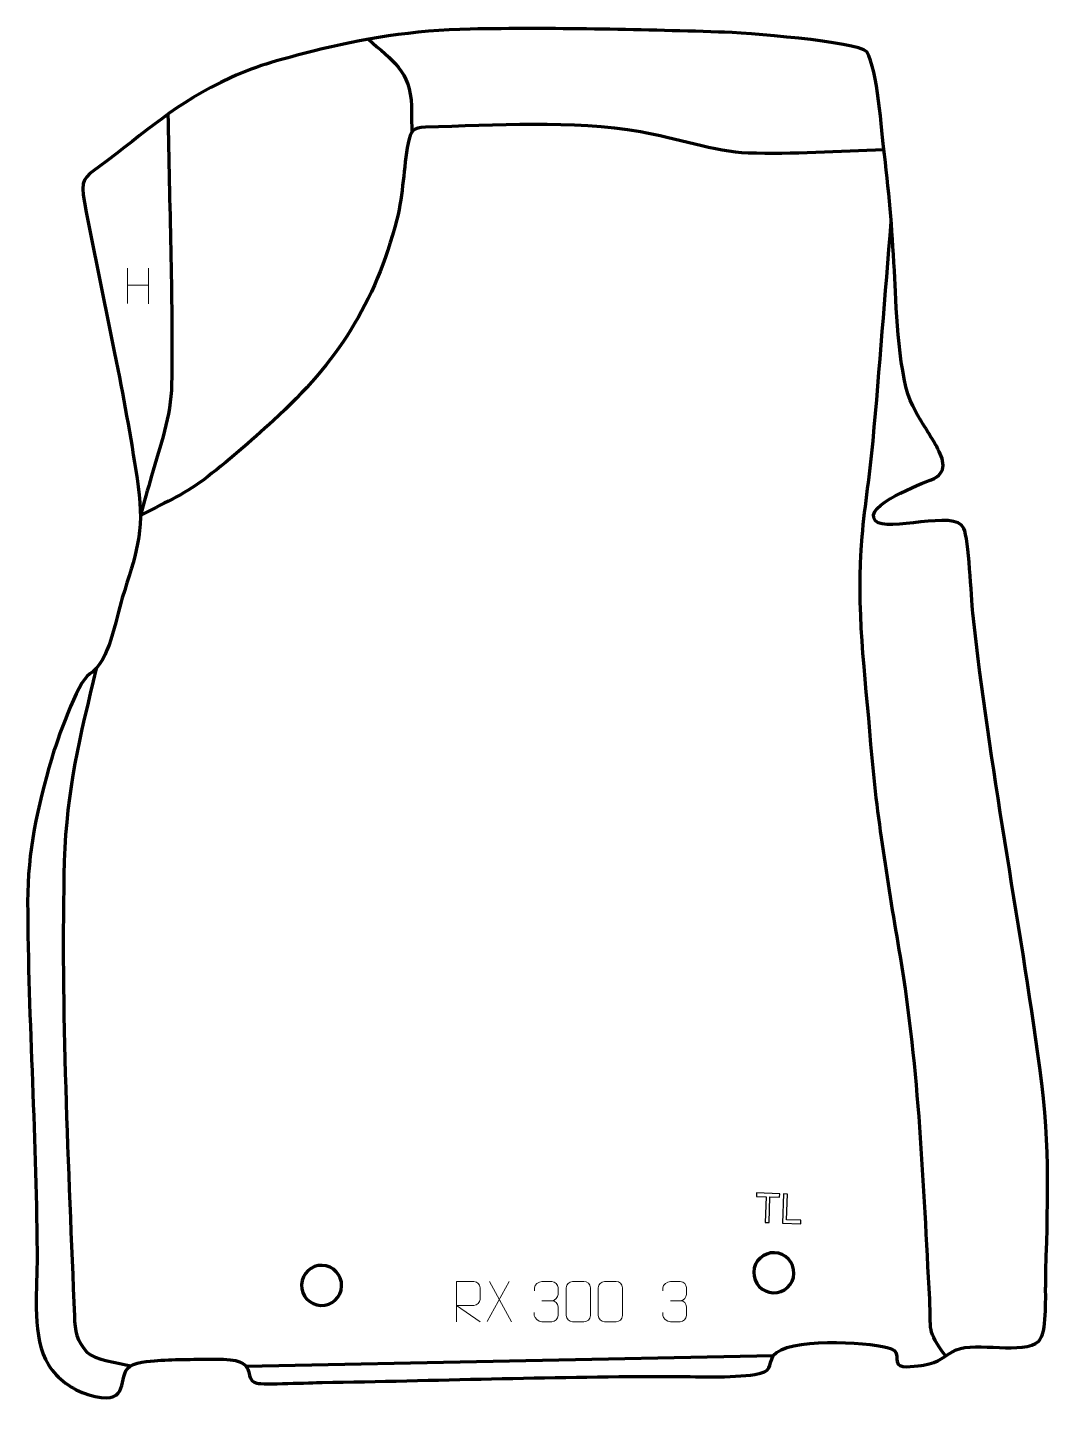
# Model space of a CAD drawing. Header units: millimetres. Extents: x -598 to 40, y 56 to 916.
import ezdxf

# ---------------------------------------------------------------- set-up
doc = ezdxf.new("R2010")
doc.units = ezdxf.units.MM
doc.header["$MEASUREMENT"] = 0
doc.layers.add('layer 2', color=7, linetype='Continuous')
doc.layers.add('layer 3', color=7, linetype='Continuous')

msp = doc.modelspace()

# ---------------------------------------------------------------- linework, layer by layer
at = {"layer": 'layer 2', "color": 142, "lineweight": 158}
for points, knots in [([(-385.4392, 908.5697), (-370.6919, 895.6135), (-359.1279, 888.3819), (-358.6369, 866.9902), (-358.6369, 866.9902), (-358.5116, 861.531), (-358.5065, 856.0687), (-358.3784, 850.601)], [0, 0, 0, 0, 0.33333333, 0.33333333, 0.33333333, 0.33333333, 1, 1, 1, 1]), ([(-510.2461, 861.9002), (-509.4956, 805.9908), (-507.1678, 749.2537), (-508.0253, 693.4367), (-508.0253, 693.4367), (-508.3296, 673.6296), (-515.2432, 655.4351), (-520.5514, 636.6151), (-520.5514, 636.6151), (-522.8496, 628.3788), (-525.1472, 620.1424), (-527.4463, 611.9063)], [0, 0, 0, 0, 0.25, 0.25, 0.25, 0.25, 0.5, 0.5, 0.5, 0.5, 1, 1, 1, 1]), ([(-64.3852, 839.653), (-92.2214, 838.8962), (-121.218, 836.7838), (-148.9409, 837.6581), (-148.9409, 837.6581), (-169.2008, 838.297), (-194.9012, 847.3231), (-215.9867, 850.8915), (-215.9867, 850.8915), (-258.3046, 858.0529), (-306.5679, 855.093), (-349.907, 853.728), (-349.907, 853.728), (-357.5049, 853.4804), (-359.1454, 851.6756), (-360.6422, 843.9212), (-360.6422, 843.9212), (-363.7001, 828.0787), (-363.5712, 812.771), (-367.6478, 796.3171), (-367.6478, 796.3171), (-381.5523, 743.5442), (-404.5394, 707.7214), (-444.6174, 671.0695), (-444.6174, 671.0695), (-458.7703, 658.1264), (-473.3433, 645.4169), (-488.5896, 633.7745), (-488.5896, 633.7745), (-500.0094, 625.0958), (-514.6459, 618.7551), (-527.4463, 611.9063)], [0, 0, 0, 0, 0.11111111, 0.11111111, 0.11111111, 0.11111111, 0.22222222, 0.22222222, 0.22222222, 0.22222222, 0.33333333, 0.33333333, 0.33333333, 0.33333333, 0.44444444, 0.44444444, 0.44444444, 0.44444444, 0.55555556, 0.55555556, 0.55555556, 0.55555556, 0.66666667, 0.66666667, 0.66666667, 0.66666667, 0.77777778, 0.77777778, 0.77777778, 0.77777778, 1, 1, 1, 1]), ([(-25.8528, 88.2843), (-38.0026, 104.7122), (-34.6928, 103.9282), (-35.7965, 123.7329), (-35.7965, 123.7329), (-39.8462, 196.4021), (-42.0816, 265.505), (-54.0869, 337.2543), (-54.0869, 337.2543), (-61.4661, 381.3546), (-68.7904, 424.6296), (-72.3959, 469.2452), (-72.3959, 469.2452), (-75.982, 513.6195), (-81.7359, 553.958), (-77.9193, 598.8981), (-77.9193, 598.8981), (-76.0572, 618.7834), (-72.9378, 638.523), (-71.0559, 658.4049), (-71.0559, 658.4049), (-66.9407, 703.7829), (-63.6425, 749.3198), (-59.7723, 794.7449)], [0, 0, 0, 0, 0.14285714, 0.14285714, 0.14285714, 0.14285714, 0.28571429, 0.28571429, 0.28571429, 0.28571429, 0.42857143, 0.42857143, 0.42857143, 0.42857143, 0.57142857, 0.57142857, 0.57142857, 0.57142857, 0.71428571, 0.71428571, 0.71428571, 0.71428571, 1, 1, 1, 1]), ([(-554.9199, 516.6524), (-565.203, 473.4642), (-573.4388, 441.7661), (-574.8139, 396.6418), (-574.8139, 396.6418), (-577.3832, 305.8811), (-572.0989, 204.9137), (-568.574, 113.1265), (-568.574, 113.1265), (-568.2296, 104.1562), (-567.1524, 97.6214), (-560.7621, 90.8264), (-560.7621, 90.8264), (-556.238, 86.0158), (-540.8378, 83.9976), (-533.3914, 82.2482)], [0, 0, 0, 0, 0.2, 0.2, 0.2, 0.2, 0.4, 0.4, 0.4, 0.4, 0.6, 0.6, 0.6, 0.6, 1, 1, 1, 1])]:
    msp.add_open_spline(points, degree=3, knots=knots, dxfattribs=at)
at = {"layer": 'layer 2', "color": 142}
for points, knots in [([(-138.2759, 171.5302), (-138.2759, 171.5302), (-137.685, 187.549), (-137.685, 187.549), (-137.685, 187.549), (-137.685, 187.549), (-143.6708, 187.7701), (-143.6708, 187.7701), (-143.6708, 187.7701), (-143.6708, 187.7701), (-143.5901, 189.9164), (-143.5901, 189.9164), (-143.5901, 189.9164), (-143.5901, 189.9164), (-129.1926, 189.3851), (-129.1926, 189.3851), (-129.1926, 189.3851), (-129.1926, 189.3851), (-129.2734, 187.2388), (-129.2734, 187.2388), (-129.2734, 187.2388), (-129.2734, 187.2388), (-135.2804, 187.464), (-135.2804, 187.464), (-135.2804, 187.464), (-135.2804, 187.464), (-135.8714, 171.441), (-135.8714, 171.441), (-135.8714, 171.441), (-135.8714, 171.441), (-138.2759, 171.5302), (-138.2759, 171.5302)], [0, 0, 0, 0, 0.11111111, 0.11111111, 0.11111111, 0.11111111, 0.22222222, 0.22222222, 0.22222222, 0.22222222, 0.33333333, 0.33333333, 0.33333333, 0.33333333, 0.44444444, 0.44444444, 0.44444444, 0.44444444, 0.55555556, 0.55555556, 0.55555556, 0.55555556, 0.66666667, 0.66666667, 0.66666667, 0.66666667, 0.77777778, 0.77777778, 0.77777778, 0.77777778, 1, 1, 1, 1]), ([(-127.4904, 171.1607), (-127.4904, 171.1607), (-126.8229, 189.3257), (-126.8229, 189.3257), (-126.8229, 189.3257), (-126.8229, 189.3257), (-124.4184, 189.2365), (-124.4184, 189.2365), (-124.4184, 189.2365), (-124.4184, 189.2365), (-125.0094, 173.2135), (-125.0094, 173.2135), (-125.0094, 173.2135), (-125.0094, 173.2135), (-116.0644, 172.8861), (-116.0644, 172.8861), (-116.0644, 172.8861), (-116.0644, 172.8861), (-116.1409, 170.7439), (-116.1409, 170.7439), (-116.1409, 170.7439), (-116.1409, 170.7439), (-127.4904, 171.1607), (-127.4904, 171.1607)], [0, 0, 0, 0, 0.14285714, 0.14285714, 0.14285714, 0.14285714, 0.28571429, 0.28571429, 0.28571429, 0.28571429, 0.42857143, 0.42857143, 0.42857143, 0.42857143, 0.57142857, 0.57142857, 0.57142857, 0.57142857, 0.71428571, 0.71428571, 0.71428571, 0.71428571, 1, 1, 1, 1])]:
    msp.add_open_spline(points, degree=3, knots=knots, dxfattribs=at)
at = {"layer": 'layer 2', "color": 250, "lineweight": 9}
for points, knots in [([(-138.2759, 171.5302), (-138.2759, 171.5302), (-137.685, 187.549), (-137.685, 187.549), (-137.685, 187.549), (-137.685, 187.549), (-143.6708, 187.7701), (-143.6708, 187.7701), (-143.6708, 187.7701), (-143.6708, 187.7701), (-143.5901, 189.9164), (-143.5901, 189.9164), (-143.5901, 189.9164), (-143.5901, 189.9164), (-129.1926, 189.3851), (-129.1926, 189.3851), (-129.1926, 189.3851), (-129.1926, 189.3851), (-129.2734, 187.2388), (-129.2734, 187.2388), (-129.2734, 187.2388), (-129.2734, 187.2388), (-135.2804, 187.464), (-135.2804, 187.464), (-135.2804, 187.464), (-135.2804, 187.464), (-135.8714, 171.441), (-135.8714, 171.441), (-135.8714, 171.441), (-135.8714, 171.441), (-138.2759, 171.5302), (-138.2759, 171.5302)], [0, 0, 0, 0, 0.11111111, 0.11111111, 0.11111111, 0.11111111, 0.22222222, 0.22222222, 0.22222222, 0.22222222, 0.33333333, 0.33333333, 0.33333333, 0.33333333, 0.44444444, 0.44444444, 0.44444444, 0.44444444, 0.55555556, 0.55555556, 0.55555556, 0.55555556, 0.66666667, 0.66666667, 0.66666667, 0.66666667, 0.77777778, 0.77777778, 0.77777778, 0.77777778, 1, 1, 1, 1]), ([(-127.4904, 171.1607), (-127.4904, 171.1607), (-126.8229, 189.3257), (-126.8229, 189.3257), (-126.8229, 189.3257), (-126.8229, 189.3257), (-124.4184, 189.2365), (-124.4184, 189.2365), (-124.4184, 189.2365), (-124.4184, 189.2365), (-125.0094, 173.2135), (-125.0094, 173.2135), (-125.0094, 173.2135), (-125.0094, 173.2135), (-116.0644, 172.8861), (-116.0644, 172.8861), (-116.0644, 172.8861), (-116.0644, 172.8861), (-116.1409, 170.7439), (-116.1409, 170.7439), (-116.1409, 170.7439), (-116.1409, 170.7439), (-127.4904, 171.1607), (-127.4904, 171.1607)], [0, 0, 0, 0, 0.14285714, 0.14285714, 0.14285714, 0.14285714, 0.28571429, 0.28571429, 0.28571429, 0.28571429, 0.42857143, 0.42857143, 0.42857143, 0.42857143, 0.57142857, 0.57142857, 0.57142857, 0.57142857, 0.71428571, 0.71428571, 0.71428571, 0.71428571, 1, 1, 1, 1])]:
    msp.add_open_spline(points, degree=3, knots=knots, dxfattribs=at)
at = {"layer": 'layer 2', "color": 250, "lineweight": 200}
for points in [[(-133.3258, 127.7177), (-140.2251, 127.9598), (-145.6219, 133.749), (-145.3799, 140.6483), (-145.3799, 140.6483), (-145.1379, 147.5476), (-139.3487, 152.9444), (-132.4494, 152.7024), (-132.4494, 152.7024), (-125.55, 152.4604), (-120.1532, 146.6711), (-120.3953, 139.7718), (-120.3953, 139.7718), (-120.6373, 132.8726), (-126.4265, 127.4757), (-133.3258, 127.7177)], [(-415.0267, 119.8615), (-421.926, 120.1035), (-427.3228, 125.8927), (-427.0808, 132.792), (-427.0808, 132.792), (-426.8388, 139.6913), (-421.0496, 145.0881), (-414.1503, 144.8461), (-414.1503, 144.8461), (-407.2509, 144.6041), (-401.8541, 138.8148), (-402.0962, 131.9156), (-402.0962, 131.9156), (-402.3382, 125.0163), (-408.1274, 119.6195), (-415.0267, 119.8615)]]:
    msp.add_open_spline(points, degree=3, knots=[0, 0, 0, 0, 0.2, 0.2, 0.2, 0.2, 0.4, 0.4, 0.4, 0.4, 0.6, 0.6, 0.6, 0.6, 1, 1, 1, 1], dxfattribs=at)
at = {"layer": 'layer 2', "color": 142, "lineweight": 158}
msp.add_open_spline([(-461.709, 82.0448), (-461.709, 82.0448), (-133.2348, 88.6532), (-133.2348, 88.6532)], degree=3, dxfattribs=at)
at = {"layer": 'layer 3', "color": 242, "lineweight": 158}
msp.add_open_spline([(-470.9258, 884.8077), (-454.4419, 892.4263), (-437.7036, 896.5597), (-419.8346, 901.1105), (-419.8346, 901.1105), (-389.9045, 908.7329), (-357.3961, 914.2021), (-321.9441, 914.8667), (-321.9441, 914.8667), (-270.9297, 915.8232), (-218.3786, 914.6069), (-167.334, 913.0788), (-167.334, 913.0788), (-150.7026, 912.5809), (-81.2521, 907.242), (-75.0304, 900.8), (-75.0304, 900.8), (-68.0619, 889.1872), (-66.0036, 852.2072), (-64.0486, 836.8155), (-64.0486, 836.8155), (-60.6796, 810.2927), (-58.9246, 786.286), (-57.5652, 759.6459), (-57.5652, 759.6459), (-56.5432, 739.4719), (-55.0926, 697.264), (-46.4034, 680.2323), (-46.4034, 680.2323), (-41.7843, 671.1782), (-36.4003, 663.4468), (-31.4586, 654.795), (-31.4586, 654.795), (-27.0382, 646.7526), (-24.2105, 638.5565), (-34.8258, 634.1771), (-34.8258, 634.1771), (-40.3836, 631.8842), (-77.9228, 618.096), (-69.596, 608.6795), (-69.596, 608.6795), (-62.3868, 600.5269), (-19.9464, 616.2555), (-14.4994, 603.8939), (-14.4994, 603.8939), (-11.4483, 596.9697), (-9.8996, 561.304), (-8.8644, 551.007), (-8.8644, 551.007), (1.2775, 456.115), (19.9698, 362.3385), (32.8149, 267.794), (32.8149, 267.794), (39.9974, 214.622), (37.3441, 184.0748), (36.4341, 131.8394), (36.4341, 131.8394), (36.3085, 124.6281), (37.2657, 102.4135), (32.1792, 97.6986), (32.1792, 97.6986), (22.6754, 88.8891), (-6.8032, 97.4304), (-19.2383, 92.3116), (-19.2383, 92.3116), (-27.4978, 87.9746), (-29.1256, 84.4304), (-39.6037, 82.763), (-39.6037, 82.763), (-42.4264, 82.3139), (-53.6647, 80.333), (-55.3696, 83.294), (-55.3696, 83.294), (-57.8289, 87.5655), (-53.6747, 91.6129), (-62.2761, 93.7463), (-62.2761, 93.7463), (-75.2873, 96.9737), (-124.9116, 100.1526), (-133.2348, 88.6532), (-133.2348, 88.6532), (-136.5611, 82.0436), (-133.5968, 78.6716), (-144.6695, 76.8713), (-144.6695, 76.8713), (-158.4521, 74.6304), (-182.9488, 75.6113), (-197.6291, 75.6949), (-197.6291, 75.6949), (-199.4415, 75.7051), (-201.2517, 75.7072), (-203.0641, 75.704), (-203.0641, 75.704), (-273.4763, 75.4552), (-343.8687, 73.0636), (-414.2687, 71.8724), (-414.2687, 71.8724), (-420.6002, 71.7662), (-451.4518, 70.5129), (-454.9265, 71.4412), (-454.9265, 71.4412), (-464.9894, 74.1295), (-451.3205, 86.9689), (-480.5881, 86.4378), (-480.5881, 86.4378), (-492.262, 86.2259), (-505.1639, 86.4764), (-516.5973, 85.5998), (-516.5973, 85.5998), (-521.696, 85.2089), (-531.8591, 84.5602), (-535.5499, 80.6393), (-535.5499, 80.6393), (-541.1135, 73.0414), (-534.5447, 56.3576), (-560.0794, 64.4035), (-560.0794, 64.4035), (-570.0334, 67.54), (-579.152, 73.9075), (-584.6782, 82.8105), (-584.6782, 82.8105), (-595.1822, 99.7331), (-591.8882, 127.2522), (-591.804, 146.5285), (-591.804, 146.5285), (-591.9034, 221.5634), (-597.3811, 296.4492), (-597.6948, 371.3327), (-597.6948, 371.3327), (-597.6671, 402.5185), (-591.5978, 430.4966), (-582.8678, 460.2163), (-582.8678, 460.2163), (-579.7231, 470.4215), (-566.8463, 508.4304), (-558.9772, 513.2105), (-558.9772, 513.2105), (-546.6973, 520.6701), (-542.8617, 547.291), (-538.7107, 560.699), (-538.7107, 560.699), (-530.6639, 586.5418), (-524.6369, 601.4779), (-528.7988, 630.0594), (-528.7988, 630.0594), (-532.6934, 656.7493), (-537.2385, 681.5396), (-542.4799, 707.9613), (-542.4799, 707.9613), (-549.0248, 740.9545), (-555.9112, 773.9872), (-562.3465, 806.9728), (-562.3465, 806.9728), (-565.0854, 821.0117), (-562.2316, 822.6178), (-553.3194, 829.1179), (-553.3194, 829.1179), (-522.9367, 851.277), (-506.6774, 868.2837), (-470.9258, 884.8077)], degree=3, knots=[0, 0, 0, 0, 0.02439024, 0.02439024, 0.02439024, 0.02439024, 0.04878049, 0.04878049, 0.04878049, 0.04878049, 0.07317073, 0.07317073, 0.07317073, 0.07317073, 0.09756098, 0.09756098, 0.09756098, 0.09756098, 0.12195122, 0.12195122, 0.12195122, 0.12195122, 0.14634146, 0.14634146, 0.14634146, 0.14634146, 0.17073171, 0.17073171, 0.17073171, 0.17073171, 0.19512195, 0.19512195, 0.19512195, 0.19512195, 0.2195122, 0.2195122, 0.2195122, 0.2195122, 0.24390244, 0.24390244, 0.24390244, 0.24390244, 0.26829268, 0.26829268, 0.26829268, 0.26829268, 0.29268293, 0.29268293, 0.29268293, 0.29268293, 0.31707317, 0.31707317, 0.31707317, 0.31707317, 0.34146341, 0.34146341, 0.34146341, 0.34146341, 0.36585366, 0.36585366, 0.36585366, 0.36585366, 0.3902439, 0.3902439, 0.3902439, 0.3902439, 0.41463415, 0.41463415, 0.41463415, 0.41463415, 0.43902439, 0.43902439, 0.43902439, 0.43902439, 0.46341463, 0.46341463, 0.46341463, 0.46341463, 0.48780488, 0.48780488, 0.48780488, 0.48780488, 0.51219512, 0.51219512, 0.51219512, 0.51219512, 0.53658537, 0.53658537, 0.53658537, 0.53658537, 0.56097561, 0.56097561, 0.56097561, 0.56097561, 0.58536585, 0.58536585, 0.58536585, 0.58536585, 0.6097561, 0.6097561, 0.6097561, 0.6097561, 0.63414634, 0.63414634, 0.63414634, 0.63414634, 0.65853659, 0.65853659, 0.65853659, 0.65853659, 0.68292683, 0.68292683, 0.68292683, 0.68292683, 0.70731707, 0.70731707, 0.70731707, 0.70731707, 0.73170732, 0.73170732, 0.73170732, 0.73170732, 0.75609756, 0.75609756, 0.75609756, 0.75609756, 0.7804878, 0.7804878, 0.7804878, 0.7804878, 0.80487805, 0.80487805, 0.80487805, 0.80487805, 0.82926829, 0.82926829, 0.82926829, 0.82926829, 0.85365854, 0.85365854, 0.85365854, 0.85365854, 0.87804878, 0.87804878, 0.87804878, 0.87804878, 0.90243902, 0.90243902, 0.90243902, 0.90243902, 0.92682927, 0.92682927, 0.92682927, 0.92682927, 0.95121951, 0.95121951, 0.95121951, 0.95121951, 1, 1, 1, 1], dxfattribs=at)
at = {"layer": 'layer 3', "color": 250, "lineweight": 9}
for points in [[(-535.488, 766.0751), (-535.488, 766.0751), (-535.488, 743.8824), (-535.488, 743.8824)], [(-522.3723, 766.0751), (-522.3723, 766.0751), (-522.3723, 743.7248), (-522.3723, 743.7248)], [(-535.4705, 755.4327), (-535.4705, 755.4327), (-522.3723, 755.4327), (-522.3723, 755.4327)], [(-297.8078, 134.69), (-297.8078, 134.69), (-311.5484, 109.7942), (-311.5484, 109.7942)], [(-310.0938, 134.69), (-310.0938, 134.69), (-296.3532, 109.7365), (-296.3532, 109.7365)], [(-277.333, 122.7894), (-277.333, 122.7894), (-271.1366, 122.7894), (-271.1366, 122.7894)], [(-197.333, 122.7894), (-197.333, 122.7894), (-191.1366, 122.7894), (-191.1366, 122.7894)]]:
    msp.add_open_spline(points, degree=3, dxfattribs=at)
for points, knots in [([(-330.5556, 109.7365), (-330.5556, 109.7365), (-330.5556, 134.69), (-330.5556, 134.69), (-330.5556, 134.69), (-326.9608, 134.69), (-323.3653, 134.69), (-319.7701, 134.69), (-319.7701, 134.69), (-317.4448, 134.6523), (-315.8875, 133.1623), (-315.8916, 130.7959), (-315.8916, 130.7959), (-315.892, 128.7604), (-315.892, 125.701), (-315.8916, 123.665), (-315.8916, 123.665), (-315.8981, 121.7895), (-317.7104, 119.8477), (-319.7199, 119.8286), (-319.7199, 119.8286), (-319.7199, 119.8286), (-330.5556, 119.8286), (-330.5556, 119.8286), (-330.5556, 119.8286), (-330.5556, 119.8286), (-315.9009, 109.7365), (-315.9009, 109.7365)], [0, 0, 0, 0, 0.125, 0.125, 0.125, 0.125, 0.25, 0.25, 0.25, 0.25, 0.375, 0.375, 0.375, 0.375, 0.5, 0.5, 0.5, 0.5, 0.625, 0.625, 0.625, 0.625, 0.75, 0.75, 0.75, 0.75, 1, 1, 1, 1]), ([(-282.0427, 129.0346), (-282.0427, 129.0346), (-282.0427, 130.8918), (-282.0427, 130.8918), (-282.0427, 130.8918), (-282.057, 132.6337), (-279.3925, 134.7518), (-277.3334, 134.7291), (-277.3334, 134.7291), (-275.2693, 134.7291), (-273.2053, 134.7291), (-271.1416, 134.7291), (-271.1416, 134.7291), (-268.9471, 134.7379), (-267.3488, 132.8911), (-267.3044, 130.979), (-267.3044, 130.979), (-267.3048, 129.5439), (-267.3048, 128.1088), (-267.3044, 126.6733), (-267.3044, 126.6733), (-267.353, 125.0198), (-268.9556, 122.7898), (-271.1539, 122.7998), (-271.1539, 122.7998), (-268.9502, 122.7886), (-267.3422, 120.9854), (-267.2882, 118.9259), (-267.2882, 118.9259), (-267.2886, 117.1412), (-267.2886, 115.3565), (-267.2882, 113.5714), (-267.2882, 113.5714), (-267.2781, 111.51), (-269.333, 109.7469), (-271.1539, 109.755), (-271.1539, 109.755), (-273.2192, 109.7553), (-275.2844, 109.7553), (-277.35, 109.755), (-277.35, 109.755), (-279.5186, 109.7665), (-282.0496, 112.1667), (-282.0682, 113.6285), (-282.0682, 113.6285), (-282.0682, 113.6285), (-282.0682, 115.5371), (-282.0682, 115.5371)], [0, 0, 0, 0, 0.07692308, 0.07692308, 0.07692308, 0.07692308, 0.15384615, 0.15384615, 0.15384615, 0.15384615, 0.23076923, 0.23076923, 0.23076923, 0.23076923, 0.30769231, 0.30769231, 0.30769231, 0.30769231, 0.38461538, 0.38461538, 0.38461538, 0.38461538, 0.46153846, 0.46153846, 0.46153846, 0.46153846, 0.53846154, 0.53846154, 0.53846154, 0.53846154, 0.61538462, 0.61538462, 0.61538462, 0.61538462, 0.69230769, 0.69230769, 0.69230769, 0.69230769, 0.76923077, 0.76923077, 0.76923077, 0.76923077, 0.84615385, 0.84615385, 0.84615385, 0.84615385, 1, 1, 1, 1]), ([(-258.2588, 134.7414), (-255.8927, 134.7414), (-253.5262, 134.7414), (-251.1597, 134.7414), (-251.1597, 134.7414), (-249.1792, 134.777), (-247.1532, 133.2827), (-247.1261, 130.8406), (-247.1261, 130.8406), (-247.1265, 125.0832), (-247.1265, 119.3254), (-247.1261, 113.5672), (-247.1261, 113.5672), (-247.2682, 111.2396), (-248.9746, 109.7573), (-251.1597, 109.7465), (-251.1597, 109.7465), (-253.5321, 109.7469), (-255.9045, 109.7469), (-258.2765, 109.7465), (-258.2765, 109.7465), (-260.235, 109.6409), (-262.2414, 111.5288), (-262.23, 113.5498), (-262.23, 113.5498), (-262.2296, 119.3304), (-262.2296, 125.1107), (-262.23, 130.8905), (-262.23, 130.8905), (-262.2257, 133.0325), (-260.4486, 134.755), (-258.2588, 134.7414)], [0, 0, 0, 0, 0.11111111, 0.11111111, 0.11111111, 0.11111111, 0.22222222, 0.22222222, 0.22222222, 0.22222222, 0.33333333, 0.33333333, 0.33333333, 0.33333333, 0.44444444, 0.44444444, 0.44444444, 0.44444444, 0.55555556, 0.55555556, 0.55555556, 0.55555556, 0.66666667, 0.66666667, 0.66666667, 0.66666667, 0.77777778, 0.77777778, 0.77777778, 0.77777778, 1, 1, 1, 1]), ([(-238.2588, 134.7414), (-235.8927, 134.7414), (-233.5262, 134.7414), (-231.1597, 134.7414), (-231.1597, 134.7414), (-229.1792, 134.777), (-227.1532, 133.2827), (-227.1261, 130.8406), (-227.1261, 130.8406), (-227.1265, 125.0832), (-227.1265, 119.3254), (-227.1261, 113.5672), (-227.1261, 113.5672), (-227.2682, 111.2396), (-228.9746, 109.7573), (-231.1597, 109.7465), (-231.1597, 109.7465), (-233.5321, 109.7469), (-235.9045, 109.7469), (-238.2765, 109.7465), (-238.2765, 109.7465), (-240.235, 109.6409), (-242.2414, 111.5288), (-242.23, 113.5498), (-242.23, 113.5498), (-242.2296, 119.3304), (-242.2296, 125.1107), (-242.23, 130.8905), (-242.23, 130.8905), (-242.2257, 133.0325), (-240.4486, 134.755), (-238.2588, 134.7414)], [0, 0, 0, 0, 0.11111111, 0.11111111, 0.11111111, 0.11111111, 0.22222222, 0.22222222, 0.22222222, 0.22222222, 0.33333333, 0.33333333, 0.33333333, 0.33333333, 0.44444444, 0.44444444, 0.44444444, 0.44444444, 0.55555556, 0.55555556, 0.55555556, 0.55555556, 0.66666667, 0.66666667, 0.66666667, 0.66666667, 0.77777778, 0.77777778, 0.77777778, 0.77777778, 1, 1, 1, 1]), ([(-202.0427, 129.0346), (-202.0427, 129.0346), (-202.0427, 130.8918), (-202.0427, 130.8918), (-202.0427, 130.8918), (-202.057, 132.6337), (-199.3925, 134.7518), (-197.3334, 134.7291), (-197.3334, 134.7291), (-195.2693, 134.7291), (-193.2053, 134.7291), (-191.1416, 134.7291), (-191.1416, 134.7291), (-188.9471, 134.7379), (-187.3488, 132.8911), (-187.3044, 130.979), (-187.3044, 130.979), (-187.3048, 129.5439), (-187.3048, 128.1088), (-187.3044, 126.6733), (-187.3044, 126.6733), (-187.353, 125.0198), (-188.9556, 122.7898), (-191.1539, 122.7998), (-191.1539, 122.7998), (-188.9502, 122.7886), (-187.3422, 120.9854), (-187.2882, 118.9259), (-187.2882, 118.9259), (-187.2886, 117.1412), (-187.2886, 115.3565), (-187.2882, 113.5714), (-187.2882, 113.5714), (-187.2781, 111.51), (-189.333, 109.7469), (-191.1539, 109.755), (-191.1539, 109.755), (-193.2192, 109.7553), (-195.2844, 109.7553), (-197.35, 109.755), (-197.35, 109.755), (-199.5186, 109.7665), (-202.0496, 112.1667), (-202.0682, 113.6285), (-202.0682, 113.6285), (-202.0682, 113.6285), (-202.0682, 115.5371), (-202.0682, 115.5371)], [0, 0, 0, 0, 0.07692308, 0.07692308, 0.07692308, 0.07692308, 0.15384615, 0.15384615, 0.15384615, 0.15384615, 0.23076923, 0.23076923, 0.23076923, 0.23076923, 0.30769231, 0.30769231, 0.30769231, 0.30769231, 0.38461538, 0.38461538, 0.38461538, 0.38461538, 0.46153846, 0.46153846, 0.46153846, 0.46153846, 0.53846154, 0.53846154, 0.53846154, 0.53846154, 0.61538462, 0.61538462, 0.61538462, 0.61538462, 0.69230769, 0.69230769, 0.69230769, 0.69230769, 0.76923077, 0.76923077, 0.76923077, 0.76923077, 0.84615385, 0.84615385, 0.84615385, 0.84615385, 1, 1, 1, 1])]:
    msp.add_open_spline(points, degree=3, knots=knots, dxfattribs=at)

doc.saveas('drawing.dxf')
